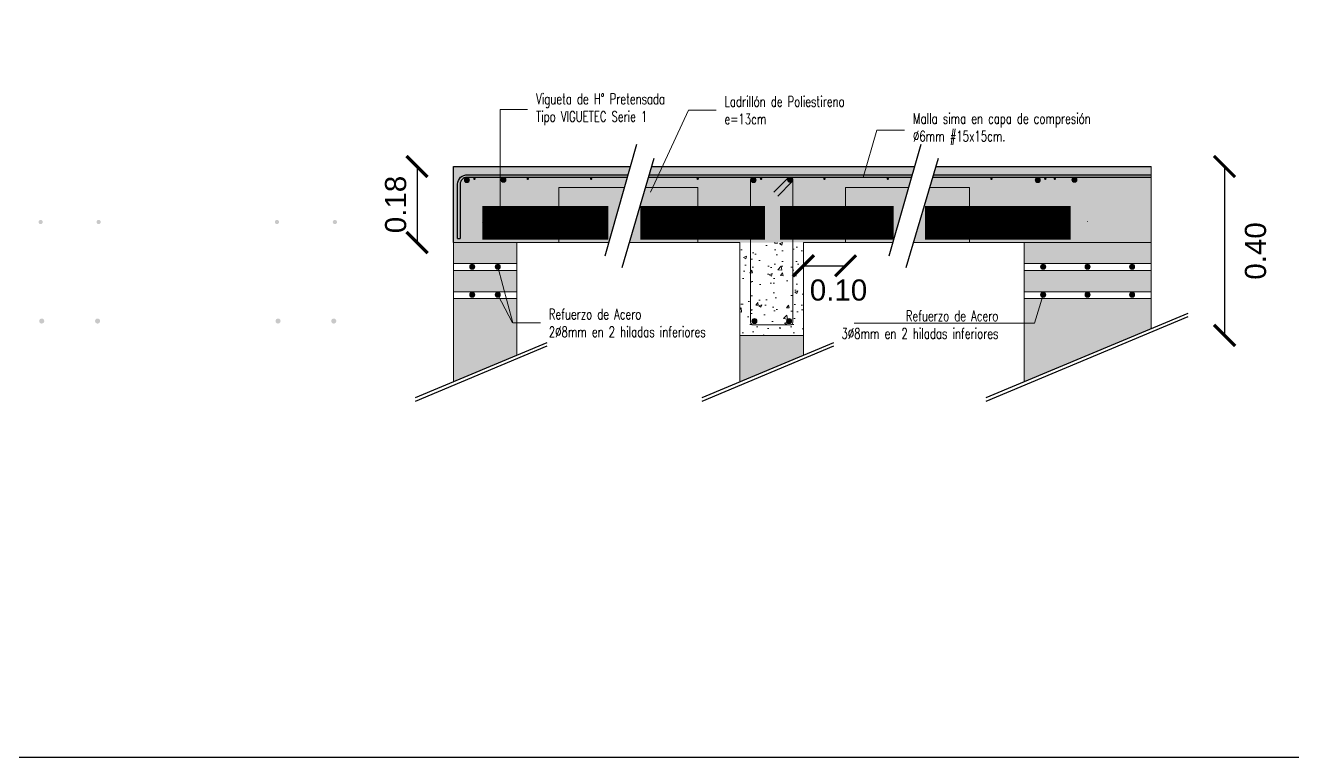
# Model space of a CAD drawing. Header units: millimetres. Extents: x 141 to 475, y -20 to 129.
# Drawn here: x 338.231 to 341.231, y -6.7 to -4.966 of the extents above; entities that cross this region are included whole.
import ezdxf
from ezdxf import colors
from ezdxf.entities.mleader import LeaderData, LeaderLine
from ezdxf.math import Vec2, Vec3

# ---------------------------------------------------------------- set-up
doc = ezdxf.new("R2010")
doc.units = ezdxf.units.MM
doc.header["$LTSCALE"] = 0.1
doc.header["$MEASUREMENT"] = 0
doc.header["$PDMODE"] = 3
doc.header["$PDSIZE"] = 0.1
doc.layers.get('DEFPOINTS').update_dxf_attribs({"color": 1})
for name, color, linetype, lineweight in [('ARM_LONGITUDINAL_Ø10', 10, 'Continuous', 9), ('ARM_LONGITUDINAL_Ø12', 10, 'Continuous', 9), ('ARM_TRANSVERSAL_Ø6', 10, 'Continuous', 9), ('CONT_MURO', 3, 'Continuous', 0), ('referencias', 1, 'Continuous', 5), ('SOMBRA', 1, 'Continuous', 0), ('VIG_CARAS', 4, 'Continuous', 9)]:
    doc.layers.add(name, color=color, linetype=linetype, lineweight=lineweight)
for name, color, linetype in [('armadura', 10, 'Continuous'), ('CONTORNO VIGA', 4, 'Continuous'), ('Cotas', 1, 'Continuous'), ('LOSA', 2, 'Continuous')]:
    doc.layers.add(name, color=color, linetype=linetype)
doc.styles.add('Arial20', font='arial.ttf', dxfattribs={"height": 0.2})
doc.styles.add('COTAS', font='ROMANS.shx', dxfattribs={"width": 0.7})
doc.styles.get("Standard").update_dxf_attribs({"font": 'arial.ttf'})
doc.dimstyles.new('COTA-1-100', dxfattribs={"dimtxt": 0.2, "dimasz": 0.12, "dimexe": 0.012, "dimexo": 0.15, "dimgap": 0.025, "dimtad": 1, "dimzin": 0, "dimdsep": 46, "dimtxsty": 'Arial20', "dimblk1": 'ARCHTICK', "dimblk2": 'ARCHTICK', "dimsah": 1, "dimcen": 0.09, "dimclrd": 256, "dimclre": 256, "dimclrt": 256, "dimazin": 0, "dimtfac": 1, "dimtofl": 0, "dimtmove": 2, "dimatfit": 3, "dimldrblk": 'ARCHTICK', "dimfxl": 1, "dimtolj": 1, "dimtzin": 0, "dimarcsym": 0})

# ---------------------------------------------------------------- blocks, each defined once
blk = doc.blocks.new('1')
at = {"layer": 'ARM_TRANSVERSAL_Ø6'}
for p, q in [((436.284, 23.781), (436.281, 23.769)), ((436.281, 23.769), (436.281, 22.083)), ((436.291, 23.791), (436.284, 23.781)), ((436.301, 23.798), (436.291, 23.791)), ((436.313, 23.801), (436.301, 23.798)), ((436.745, 23.801), (436.313, 23.801)), ((436.727, 23.791), (436.557, 23.621)), ((436.602, 23.576), (436.772, 23.746)), ((436.732, 23.795), (436.727, 23.791)), ((436.737, 23.798), (436.732, 23.795)), ((436.743, 23.8), (436.737, 23.798)), ((436.749, 23.801), (436.743, 23.8)), ((436.756, 23.8), (436.749, 23.801)), ((436.756, 23.8), (436.749, 23.801)), ((436.762, 23.798), (436.756, 23.8)), ((436.762, 23.798), (436.756, 23.8)), ((436.767, 23.795), (436.762, 23.798)), ((436.767, 23.795), (436.762, 23.798)), ((436.772, 23.791), (436.767, 23.795)), ((436.772, 23.791), (436.767, 23.795)), ((436.776, 23.786), (436.772, 23.791)), ((436.776, 23.786), (436.772, 23.791)), ((436.772, 23.746), (436.776, 23.751)), ((436.779, 23.781), (436.776, 23.786)), ((436.779, 23.781), (436.776, 23.786)), ((436.776, 23.751), (436.779, 23.756)), ((436.781, 23.775), (436.779, 23.781)), ((436.781, 23.775), (436.779, 23.781)), ((436.779, 23.756), (436.781, 23.762)), ((436.781, 23.769), (436.781, 23.775)), ((436.781, 23.762), (436.781, 23.769)), ((436.781, 22.083), (436.781, 23.769)), ((436.281, 22.083), (436.284, 22.07)), ((436.284, 22.07), (436.291, 22.06)), ((436.291, 22.06), (436.301, 22.053)), ((436.301, 22.053), (436.313, 22.051)), ((436.313, 22.051), (436.749, 22.051)), ((436.749, 22.051), (436.762, 22.053)), ((436.762, 22.053), (436.772, 22.06)), ((436.772, 22.06), (436.779, 22.07)), ((436.779, 22.07), (436.781, 22.083))]:
    blk.add_line(p, q, dxfattribs=at)
blk = doc.blocks.new('_None')
blk = doc.blocks.new('_ARCHTICK')
at = {"color": 0, "linetype": 'ByBlock', "const_width": 0.15}
blk.add_lwpolyline([(-0.5, -0.5), (0.5, 0.5)], dxfattribs=at)
blk = doc.blocks.new('*D373')
at = {"layer": 'Cotas', "lineweight": -2, "transparency": 16777216}
blk.add_line((340.0726, -5.5354), (340.1726, -5.5354), dxfattribs=at)
at = {"layer": 'DEFPOINTS', "color": 0, "transparency": 16777216}
for p in [(340.0726, -5.4803), (340.1726, -5.4803), (340.1726, -5.5354)]:
    blk.add_point(p, dxfattribs=at)
at = {"layer": 'Cotas', "lineweight": -2, "transparency": 16777216, "xscale": 0.05, "yscale": 0.05, "zscale": 0.05, "rotation": 180}
blk.add_blockref('_ARCHTICK', (340.0726, -5.5354), dxfattribs=at)
at = {"layer": 'Cotas', "lineweight": -2, "transparency": 16777216, "xscale": 0.05, "yscale": 0.05, "zscale": 0.05}
blk.add_blockref('_ARCHTICK', (340.1726, -5.5354), dxfattribs=at)
at = {"layer": 'Cotas', "color": 2, "transparency": 16777216, "insert": (340.1558, -5.5931), "char_height": 0.05, "attachment_point": 5}
blk.add_mtext('\\A1;0.10', dxfattribs=at)
blk = doc.blocks.new('*D374')
at = {"layer": 'Cotas', "lineweight": -2, "transparency": 16777216}
blk.add_line((339.1582, -5.3003), (339.1582, -5.4803), dxfattribs=at)
at = {"layer": 'DEFPOINTS', "color": 0, "transparency": 16777216}
for p in [(339.2441, -5.3003), (339.1582, -5.4803), (339.2441, -5.4803)]:
    blk.add_point(p, dxfattribs=at)
at = {"layer": 'Cotas', "lineweight": -2, "transparency": 16777216, "xscale": 0.05, "yscale": 0.05, "zscale": 0.05}
for p, rotation in [((339.1582, -5.3003), 90), ((339.1582, -5.4803), 270)]:
    blk.add_blockref('_ARCHTICK', p, dxfattribs=dict(at, rotation=rotation))
at = {"layer": 'Cotas', "color": 2, "transparency": 16777216, "insert": (339.1077, -5.3903), "char_height": 0.05, "attachment_point": 5, "rotation": 90}
blk.add_mtext('\\A1;0.18', dxfattribs=at)
blk = doc.blocks.new('*D375')
at = {"layer": 'Cotas', "lineweight": -2, "transparency": 16777216}
blk.add_line((341.0696, -5.3003), (341.0696, -5.7003), dxfattribs=at)
at = {"layer": 'DEFPOINTS', "color": 0, "transparency": 16777216}
for p in [(340.9426, -5.3003), (340.9426, -5.7003), (341.0696, -5.7003)]:
    blk.add_point(p, dxfattribs=at)
at = {"layer": 'Cotas', "lineweight": -2, "transparency": 16777216, "xscale": 0.05, "yscale": 0.05, "zscale": 0.05}
for p, rotation in [((341.0696, -5.3003), 90), ((341.0696, -5.7003), 270)]:
    blk.add_blockref('_ARCHTICK', p, dxfattribs=dict(at, rotation=rotation))
at = {"layer": 'Cotas', "color": 2, "transparency": 16777216, "insert": (341.1431, -5.5003), "char_height": 0.05, "attachment_point": 5, "rotation": 90}
blk.add_mtext('\\A1;0.40', dxfattribs=at)

msp = doc.modelspace()

# ---------------------------------------------------------------- hatches: boundary and pattern name
at = {"layer": 'armadura'}
for points in [[(339.2702, -5.3323, 1), (339.2822, -5.3323, 1)], [(339.297, -5.3294, -1), (339.291, -5.3294, -1)], [(339.3687, -5.3318, 0.299189), (339.3651, -5.3263), (339.3604, -5.3263, 0.299189), (339.3567, -5.3318, 1)], [(339.4233, -5.3294, -1), (339.4173, -5.3294, -1)], [(339.5733, -5.3294, -1), (339.5673, -5.3294, -1)], [(339.8255, -5.3294, -1), (339.8195, -5.3294, -1)], [(339.9487, -5.3323, 1), (339.9607, -5.3323, 1)], [(339.9755, -5.3294, -1), (339.9695, -5.3294, -1)], [(340.0472, -5.3318, 0.299189), (340.0436, -5.3263), (340.0389, -5.3263, 0.299189), (340.0352, -5.3318, 1)], [(340.1255, -5.3294, -1), (340.1195, -5.3294, -1)], [(340.2755, -5.3294, -1), (340.2695, -5.3294, -1)], [(340.5208, -5.3294, -1), (340.5148, -5.3294, -1)], [(340.6215, -5.3323, 1), (340.6335, -5.3323, 1)], [(340.6483, -5.3294, -1), (340.6423, -5.3294, -1)], [(340.6708, -5.3294, -1), (340.6648, -5.3294, -1)], [(340.7201, -5.3318, 0.299189), (340.7164, -5.3263), (340.7117, -5.3263, 0.299189), (340.7081, -5.3318, 1)], [(339.295, -5.5376, 1), (339.283, -5.5376, 1)], [(339.3433, -5.5376, 1), (339.3553, -5.5376, 1)], [(340.6463, -5.5376, 1), (340.6343, -5.5376, 1)], [(340.7395, -5.5376, 1), (340.7515, -5.5376, 1)], [(340.8446, -5.5376, -1), (340.8566, -5.5376, -1)], [(339.295, -5.604, 1), (339.283, -5.604, 1)], [(339.3433, -5.604, 1), (339.3553, -5.604, 1)], [(340.6463, -5.604, 1), (340.6343, -5.604, 1)], [(340.7395, -5.604, 1), (340.7515, -5.604, 1)], [(340.8446, -5.604, -1), (340.8566, -5.604, -1)], [(339.9506, -5.6662, 1), (339.9626, -5.6662, 1)], [(340.0327, -5.6662, 1), (340.0447, -5.6662, 1)]]:
    msp.add_hatch(color=256, dxfattribs=at).paths.add_polyline_path(points)
at = {"layer": 'SOMBRA'}
h = msp.add_hatch(dxfattribs=at)
h.set_pattern_fill('AR-CONC', color=256, scale=0.0004)
h.set_pattern_definition([(50, (301.635775, -21.57774), (0.07287387, -0.00637563), [0.00762, -0.08382]), (355, (301.635775, -21.57774), (-0.01409737, 0.07642274), [0.006096, -0.06705623]), (100.45144, (301.64185, -21.57827), (0.0587765, 0.0700471), [0.006476, -0.0712361]), (46.1842, (301.635775, -21.55742), (0.10843162, -0.01681693), [0.01143, -0.12573]), (96.63556, (301.64481, -21.55882), (0.09496165, 0.09897045), [0.009714, -0.10685424]), (351.18415, (301.63578, -21.55742), (0.09496165, 0.09897045), [0.009144, -0.1005839]), (21, (301.645935, -21.5625), (0.06064576, -0.04090608), [0.00762, -0.08382]), (326, (301.645935, -21.5625), (0.02472081, 0.07367519), [0.006096, -0.067056]), (71.45144, (301.65099, -21.56591), (0.08536657, 0.03276911), [0.006476, -0.07123598]), (37.5, (301.635775, -21.577738), (0.001235441, 0.033822016), [0, -0.0662432, 0, -0.068072, 0, -0.06731]), (7.5, (301.635775, -21.57774), (0.026727865, 0.04007223), [0, -0.0388112, 0, -0.0647192, 0, -0.025654]), (327.5, (301.61312, -21.577738), (0.054236238, -0.002291498), [0, -0.0254, 0, -0.079248, 0, -0.105156]), (317.5, (301.60296, -21.57774), (0.05925167, 0.010170596), [0, -0.03302, 0, -0.0526288, 0, -0.074676])])
h.paths.add_polyline_path([(339.6638, -5.2999), (339.2441, -5.3003), (339.2441, -5.4803), (339.3941, -5.4803), (339.3941, -5.4803), (339.6125, -5.4799)])
edge = h.paths.add_edge_path()
edge.add_arc((337.5948, -5.4318), 0.005, 0, 360)
edge = h.paths.add_edge_path()
edge.add_arc((337.732, -5.4318), 0.005, 0, 360)
edge = h.paths.add_edge_path()
edge.add_arc((337.5973, -5.6662), 0.006, 0, 360)
edge = h.paths.add_edge_path()
edge.add_arc((337.7294, -5.6662), 0.006, 0, 360)
h = msp.add_hatch(dxfattribs=at)
h.set_pattern_fill('AR-CONC', color=256, scale=0.0004)
h.set_pattern_definition([(50, (302.308257, -21.57774), (0.07287387, -0.00637563), [0.00762, -0.08382]), (355, (302.30826, -21.57774), (-0.01409737, 0.07642274), [0.006096, -0.06705623]), (100.45144, (302.31433, -21.57827), (0.0587765, 0.0700471), [0.006476, -0.0712361]), (46.1842, (302.30826, -21.55742), (0.10843162, -0.01681693), [0.01143, -0.12573]), (96.63556, (302.31729, -21.55882), (0.09496165, 0.09897045), [0.009714, -0.10685424]), (351.18415, (302.30826, -21.55742), (0.09496165, 0.09897045), [0.009144, -0.1005839]), (21, (302.318417, -21.5625), (0.06064576, -0.04090608), [0.00762, -0.08382]), (326, (302.31842, -21.5625), (0.02472081, 0.07367519), [0.006096, -0.067056]), (71.45144, (302.32347, -21.56591), (0.08536657, 0.03276911), [0.006476, -0.07123598]), (37.5, (302.308257, -21.577738), (0.001235441, 0.033822016), [0, -0.0662432, 0, -0.068072, 0, -0.06731]), (7.5, (302.308257, -21.57774), (0.026727865, 0.04007223), [0, -0.0388112, 0, -0.0647192, 0, -0.025654]), (327.5, (302.2856, -21.577738), (0.054236238, -0.002291498), [0, -0.0254, 0, -0.079248, 0, -0.105156]), (317.5, (302.27544, -21.57774), (0.05925167, 0.010170596), [0, -0.03302, 0, -0.0526288, 0, -0.074676])])
h.paths.add_polyline_path([(340.3363, -5.2999), (339.713, -5.3007), (339.6617, -5.4807), (340.285, -5.4799)])
edge = h.paths.add_edge_path()
edge.add_arc((338.2672, -5.4318), 0.005, 0, 360)
edge = h.paths.add_edge_path()
edge.add_arc((338.4044, -5.4318), 0.005, 0, 360)
edge = h.paths.add_edge_path()
edge.add_arc((338.2698, -5.6662), 0.006, 0, 360)
edge = h.paths.add_edge_path()
edge.add_arc((338.4019, -5.6662), 0.006, 0, 360)
h = msp.add_hatch(dxfattribs=at)
h.set_pattern_fill('AR-CONC', color=256, scale=0.0004)
h.set_pattern_definition([(50, (302.86754, -21.57774), (0.07287387, -0.00637563), [0.00762, -0.08382]), (355, (302.86754, -21.57774), (-0.01409737, 0.07642274), [0.006096, -0.06705623]), (100.45144, (302.87361, -21.57827), (0.0587765, 0.0700471), [0.006476, -0.0712361]), (46.1842, (302.86754, -21.55742), (0.10843162, -0.01681693), [0.01143, -0.12573]), (96.63556, (302.87658, -21.55882), (0.09496165, 0.09897045), [0.009714, -0.10685424]), (351.18415, (302.86754, -21.55742), (0.09496165, 0.09897045), [0.009144, -0.1005839]), (21, (302.8777, -21.5625), (0.06064576, -0.04090608), [0.00762, -0.08382]), (326, (302.8777, -21.5625), (0.02472081, 0.07367519), [0.006096, -0.067056]), (71.45144, (302.88275, -21.56591), (0.08536657, 0.03276911), [0.006476, -0.07123598]), (37.5, (302.86754, -21.577738), (0.001235441, 0.033822016), [0, -0.0662432, 0, -0.068072, 0, -0.06731]), (7.5, (302.86754, -21.57774), (0.026727865, 0.04007223), [0, -0.0388112, 0, -0.0647192, 0, -0.025654]), (327.5, (302.844883, -21.577738), (0.054236238, -0.002291498), [0, -0.0254, 0, -0.079248, 0, -0.105156]), (317.5, (302.834723, -21.57774), (0.05925167, 0.010170596), [0, -0.03302, 0, -0.0526288, 0, -0.074676])])
h.paths.add_polyline_path([(340.8955, -5.3003), (340.3855, -5.3007), (340.3342, -5.4807), (340.8955, -5.4803)])
edge = h.paths.add_edge_path()
edge.add_arc((338.8265, -5.4318), 0.005, 0, 360)
edge = h.paths.add_edge_path()
edge.add_arc((338.9637, -5.4318), 0.005, 0, 360)
edge = h.paths.add_edge_path()
edge.add_arc((338.8291, -5.6662), 0.006, 0, 360)
edge = h.paths.add_edge_path()
edge.add_arc((338.9611, -5.6662), 0.006, 0, 360)
at = {"layer": 'SOMBRA', "true_color": 0xc7c8ca}
h = msp.add_hatch(color=9, dxfattribs=at)
h.dxf.hatch_style = 1
h.paths.add_polyline_path([(339.6494, -5.3503), (339.4941, -5.3503), (339.4941, -5.4803), (339.6124, -5.4803)])
h.paths.add_polyline_path([(339.8226, -5.3503), (339.6992, -5.3503), (339.6615, -5.4806), (339.8226, -5.4803)])
h.paths.add_polyline_path([(340.3219, -5.3503), (340.1726, -5.3503), (340.1726, -5.4803), (340.2849, -5.4803)])
h.paths.add_polyline_path([(340.4655, -5.3503), (340.3717, -5.3503), (340.3335, -5.4803), (340.4655, -5.4803)])
at = {"layer": 'SOMBRA'}
h = msp.add_hatch(dxfattribs=at)
h.set_pattern_fill('AR-CONC', color=256, scale=0.0004)
h.set_pattern_definition([(50, (303.97006, -21.57774), (0.07287387, -0.00637563), [0.00762, -0.08382]), (355, (303.97006, -21.57774), (-0.01409737, 0.07642274), [0.006096, -0.06705623]), (100.45144, (303.97613, -21.57827), (0.0587765, 0.0700471), [0.006476, -0.0712361]), (46.1842, (303.97006, -21.55742), (0.10843162, -0.01681693), [0.01143, -0.12573]), (96.63556, (303.97909, -21.55882), (0.09496165, 0.09897045), [0.009714, -0.10685424]), (351.18415, (303.97006, -21.55742), (0.09496165, 0.09897045), [0.009144, -0.1005839]), (21, (303.98022, -21.5625), (0.06064576, -0.04090608), [0.00762, -0.08382]), (326, (303.98022, -21.5625), (0.02472081, 0.07367519), [0.006096, -0.067056]), (71.45144, (303.98527, -21.56591), (0.08536657, 0.03276911), [0.006476, -0.07123598]), (37.5, (303.970058, -21.577738), (0.001235441, 0.033822016), [0, -0.0662432, 0, -0.068072, 0, -0.06731]), (7.5, (303.970058, -21.57774), (0.026727865, 0.04007223), [0, -0.0388112, 0, -0.0647192, 0, -0.025654]), (327.5, (303.9474, -21.577738), (0.054236238, -0.002291498), [0, -0.0254, 0, -0.079248, 0, -0.105156]), (317.5, (303.93724, -21.57774), (0.05925167, 0.010170596), [0, -0.03302, 0, -0.0526288, 0, -0.074676])])
h.paths.add_polyline_path([(340.0726, -5.4803), (339.9226, -5.4803), (339.9226, -5.7003), (340.0726, -5.7003)])
edge = h.paths.add_edge_path()
edge.add_arc((339.9291, -5.4318), 0.005, 0, 360)
edge = h.paths.add_edge_path()
edge.add_arc((340.0662, -5.4318), 0.005, 0, 360)
edge = h.paths.add_edge_path(flags=16)
edge.add_arc((339.9316, -5.6662), 0.006, 0, 360)
edge = h.paths.add_edge_path(flags=16)
edge.add_arc((340.0637, -5.6662), 0.006, 0, 360)
at = {"layer": 'SOMBRA', "true_color": 0xf8991e, "transparency": 33554559}
h = msp.add_hatch(color=30, dxfattribs=at)
h.dxf.hatch_style = 1
h.paths.add_polyline_path([(339.2441, -5.4803), (339.2441, -5.5303), (339.3941, -5.5303), (339.3941, -5.4803)])
h.paths.add_polyline_path([(339.2441, -5.8103), (339.3941, -5.7474), (339.3941, -5.6132), (339.2441, -5.6132)])
h = msp.add_hatch(color=30, dxfattribs=at)
h.dxf.hatch_style = 1
h.paths.add_polyline_path([(340.5955, -5.6715), (340.6195, -5.6715), (340.6375, -5.6132), (340.5955, -5.6132)])
h.paths.add_polyline_path([(340.6195, -5.6715), (340.5955, -5.6715), (340.5955, -5.8103), (340.8955, -5.6845), (340.8955, -5.6132), (340.6375, -5.6132)])
h.paths.add_polyline_path([(340.5955, -5.4803), (340.5955, -5.5303), (340.8955, -5.5303), (340.8955, -5.4803)])
h = msp.add_hatch(color=30, dxfattribs=at)
h.dxf.hatch_style = 1
h.paths.add_polyline_path([(339.3941, -5.5467), (339.2441, -5.5467), (339.2441, -5.5967), (339.3941, -5.5967)])
h = msp.add_hatch(color=30, dxfattribs=at)
h.dxf.hatch_style = 1
h.paths.add_polyline_path([(340.8955, -5.5467), (340.5955, -5.5467), (340.5955, -5.5967), (340.8955, -5.5967)])
h = msp.add_hatch(color=30, dxfattribs=at)
h.dxf.hatch_style = 1
h.paths.add_polyline_path([(340.0726, -5.7003), (339.9226, -5.7003), (339.9226, -5.8103), (340.0726, -5.7474)])

# ---------------------------------------------------------------- linework, layer by layer
msp.add_line((339.3126, -5.4336), (339.3126, -5.4336))
at = {"color": 1, "linetype": 'Continuous'}
for p, q in [((340.9825, -5.648), (340.5047, -5.8483)), ((340.9825, -5.6564), (340.5047, -5.8568)), ((339.4654, -5.7175), (339.1534, -5.8483)), ((339.4654, -5.7259), (339.1534, -5.8568)), ((340.1439, -5.7175), (339.8319, -5.8483)), ((340.1439, -5.7259), (339.8319, -5.8568))]:
    msp.add_line(p, q, dxfattribs=at)
msp.add_lwpolyline([(336.6842, 3.7541), (343.5864, 3.7541), (343.5864, -6.6998), (336.6842, -6.6998)], close=True)
for points in [[(339.6033, -5.5122), (339.6787, -5.2475)], [(340.2758, -5.5122), (340.3512, -5.2475)], [(339.6437, -5.5392), (339.7198, -5.2805)], [(340.3162, -5.5392), (340.3923, -5.2805)]]:
    msp.add_lwpolyline(points, dxfattribs=at)
at = {"layer": 'ARM_LONGITUDINAL_Ø10'}
for centre in [(339.2762, -5.3323), (339.3627, -5.3318), (339.9547, -5.3323), (340.0412, -5.3318), (340.6275, -5.3323), (340.7141, -5.3318), (339.289, -5.5376), (339.3493, -5.5376), (340.6403, -5.5376), (340.7455, -5.5376), (340.8506, -5.5376), (339.289, -5.604), (339.3493, -5.604), (340.6403, -5.604), (340.7455, -5.604), (340.8506, -5.604)]:
    msp.add_circle(centre, 0.006, dxfattribs=at)
at = {"layer": 'ARM_LONGITUDINAL_Ø12'}
for centre in [(339.9566, -5.6662), (340.0387, -5.6662)]:
    msp.add_circle(centre, 0.006, dxfattribs=at)
at = {"layer": 'ARM_TRANSVERSAL_Ø6'}
for p, q in [((339.3941, -5.4317), (339.394, -5.4304)), ((340.0726, -5.4317), (340.0725, -5.4304)), ((340.7455, -5.4317), (340.7453, -5.4304))]:
    msp.add_line(p, q, dxfattribs=at)
at = {"layer": 'armadura'}
msp.add_line((339.2543, -5.4706), (339.2603, -5.4706), dxfattribs=at)
for points in [[(339.2543, -5.4706), (339.2543, -5.3418, -0.438274), (339.2778, -5.3203), (339.658, -5.3203)], [(339.6563, -5.3263), (339.2758, -5.3263, 0.414214), (339.2603, -5.3418), (339.2603, -5.4706)]]:
    msp.add_lwpolyline(points, format="xyb", dxfattribs=at)
for points in [[(340.3288, -5.3263), (339.7063, -5.3263)], [(339.7081, -5.3203), (340.3305, -5.3203)], [(340.8955, -5.3263), (340.3788, -5.3263)], [(340.3805, -5.3203), (340.8955, -5.3203)]]:
    msp.add_lwpolyline(points, dxfattribs=at)
at = {"layer": 'CONT_MURO'}
for p, q in [((339.4941, -5.4803), (339.4941, -5.3503)), ((339.4941, -5.3503), (339.6494, -5.3503)), ((339.6992, -5.3503), (339.8226, -5.3503)), ((339.8226, -5.4803), (339.8226, -5.3503)), ((340.1726, -5.3503), (340.3219, -5.3503)), ((340.1726, -5.4803), (340.1726, -5.3503)), ((340.3717, -5.3503), (340.4655, -5.3503)), ((340.4655, -5.4803), (340.4655, -5.3503)), ((339.2441, -5.8103), (339.2441, -5.4803)), ((339.3941, -5.4803), (339.3941, -5.7474)), ((340.8955, -5.4803), (340.8955, -5.6845)), ((339.2441, -5.5303), (339.3941, -5.5303)), ((339.2441, -5.5467), (339.3941, -5.5467)), ((340.5955, -5.5303), (340.8955, -5.5303)), ((340.5955, -5.5467), (340.8955, -5.5467)), ((339.2441, -5.5967), (339.3941, -5.5967)), ((340.5955, -5.5967), (340.8955, -5.5967)), ((339.2441, -5.6132), (339.3941, -5.6132)), ((339.2441, -5.6132), (339.3941, -5.6132)), ((340.5955, -5.6132), (340.7455, -5.6132)), ((340.5955, -5.6132), (340.8955, -5.6132)), ((339.9226, -5.8103), (339.9226, -5.7003)), ((340.0726, -5.7003), (340.0726, -5.7474)), ((340.5955, -5.8103), (340.5955, -5.7003))]:
    msp.add_line(p, q, dxfattribs=at)
msp.add_lwpolyline([(340.5955, -5.8103), (340.5955, -5.4803)], dxfattribs=at)
at = {"layer": 'CONTORNO VIGA'}
for p, q in [((339.2441, -5.4803), (339.2441, -5.3003)), ((339.2441, -5.3003), (339.6637, -5.3003)), ((339.7139, -5.3003), (340.3362, -5.3003)), ((340.3864, -5.3003), (340.8955, -5.3003))]:
    msp.add_line(p, q, dxfattribs=at)
at = {"layer": 'LOSA', "color": 116, "true_color": 0x136734, "transparency": 33554559, "const_width": 0.08}
for points in [[(339.3126, -5.4336), (339.6112, -5.4336)], [(339.6871, -5.4336), (339.9816, -5.4336)], [(340.017, -5.4336), (340.286, -5.4336)], [(340.3604, -5.4336), (340.7054, -5.4336)]]:
    msp.add_lwpolyline(points, dxfattribs=at)
at = {"layer": 'referencias'}
msp.add_line((339.3493, -5.6045), (339.3844, -5.6708), dxfattribs=at)
at = {"layer": 'VIG_CARAS'}
for p, q in [((340.8955, -5.3003), (340.8955, -5.4803)), ((339.3941, -5.4803), (339.2441, -5.4803)), ((339.3941, -5.4803), (339.6124, -5.4803)), ((339.661, -5.4803), (339.9226, -5.4803)), ((339.9226, -5.7003), (339.9226, -5.4803)), ((340.0726, -5.4803), (340.2849, -5.4803)), ((340.0726, -5.4803), (340.0726, -5.7003)), ((340.3335, -5.4803), (340.5955, -5.4803)), ((340.5955, -5.4803), (340.5955, -5.4803)), ((340.8955, -5.4803), (340.5955, -5.4803)), ((340.0726, -5.7003), (339.9226, -5.7003))]:
    msp.add_line(p, q, dxfattribs=at)

# ---------------------------------------------------------------- block references
at = {"xscale": 0.2, "yscale": 0.2, "zscale": 0.2}
msp.add_blockref('1', (252.6914, -10.0854), dxfattribs=at)

# ---------------------------------------------------------------- dimensions: what is measured, and where the dimension line sits
at = {"layer": 'Cotas'}
dim = msp.add_linear_dim(base=(339.1582, -5.4803), p1=(339.2441, -5.3003), p2=(339.2441, -5.4803), angle=90, dimstyle='COTA-1-100', override={"dimtxt": 0.05, "dimasz": 0.05, "dimexe": 0, "dimexo": 0.8, "dimtxsty": 'Standard', "dimse1": 1, "dimse2": 1, "dimclrt": 2}, dxfattribs=at)
dim.commit()
dim.dimension.update_dxf_attribs({"geometry": '*D374', "text_midpoint": (339.1077, -5.3903)})
for base, p1, p2, angle, picture, middle, dimtype in [((341.0696, -5.7003), (340.9426, -5.3003), (340.9426, -5.7003), 90, '*D375', (341.1431, -5.5003), 160), ((340.1726, -5.5354), (340.0726, -5.4803), (340.1726, -5.4803), 360, '*D373', (340.1558, -5.5931), 161)]:
    dim = msp.add_linear_dim(base=base, p1=p1, p2=p2, angle=angle, dimstyle='COTA-1-100', override={"dimtxt": 0.05, "dimasz": 0.05, "dimexe": 0, "dimexo": 0.8, "dimtxsty": 'Standard', "dimse1": 1, "dimse2": 1, "dimclrt": 2}, dxfattribs=at)
    dim.commit()
    dim.dimension.update_dxf_attribs({"geometry": picture, "text_midpoint": middle, "dimtype": dimtype})

# ---------------------------------------------------------------- leaders
at = {"layer": 'referencias'}
ml = msp.add_multileader_mtext('Standard', dxfattribs=at)
ml.set_content('{\\C256;Vigueta de H° Pretensada\\PTipo VIGUETEC Serie 1}', color=2, style='COTAS')
ml.set_leader_properties(color=256, linetype='ByLayer', lineweight=-1)
ml.set_arrow_properties(name='NONE')
ml.build(insert=Vec2(0, 0))
ml.multileader.update_dxf_attribs({"text_left_attachment_type": 2, "text_right_attachment_type": 6, "dogleg_length": 0.01, "arrow_head_size": 0.01})
ctx = ml.context
ctx.base_point, ctx.char_height, ctx.arrow_head_size, ctx.landing_gap_size, ctx.plane_origin = Vec3(339.42, -5.1653), 0.025, 0.01, 0.02, Vec3(339.7895, -5.1208)
ctx.left_attachment, ctx.right_attachment = 2, 6
notes = []
notes.append((ctx, [(0, (1, 1, 0), (339.3547, -5.1653), (1, 0), 0.0653, [(0, [(339.3546, -5.4068)], 0, [])])]))
ctx.mtext.insert, ctx.mtext.flow_direction = Vec3(339.44, -5.1278), 5
ml = msp.add_multileader_mtext('Standard', dxfattribs=at)
ml.set_content('{\\C256;Ladrillón de Poliestireno\\Pe=13cm}', color=2, style='COTAS')
ml.set_leader_properties(color=256, linetype='ByLayer', lineweight=-1)
ml.set_arrow_properties(name='NONE')
ml.build(insert=Vec2(0, 0))
ml.multileader.update_dxf_attribs({"text_left_attachment_type": 2, "text_right_attachment_type": 6, "dogleg_length": 0.01, "arrow_head_size": 0.01})
ctx = ml.context
ctx.base_point, ctx.char_height, ctx.arrow_head_size, ctx.landing_gap_size, ctx.plane_origin = Vec3(339.866, -5.1671), 0.025, 0.01, 0.02, Vec3(340.1556, -5.0491)
ctx.left_attachment, ctx.right_attachment = 2, 6
notes.append((ctx, [(0, (1, 1, 0), (339.8007, -5.1671), (1, 0), 0.0653, [(0, [(339.7108, -5.3609)], 0, [])])]))
ctx.mtext.insert, ctx.mtext.flow_direction = Vec3(339.886, -5.1338), 5
ml = msp.add_multileader_mtext('Standard', dxfattribs=at)
ml.set_content('{\\C256;Malla sima en capa de compresión\\P%%C6mm #15x15cm.}', color=2, style='COTAS')
ml.set_leader_properties(color=256, linetype='ByLayer', lineweight=-1)
ml.set_arrow_properties(name='NONE')
ml.build(insert=Vec2(0, 0))
ml.multileader.update_dxf_attribs({"text_left_attachment_type": 2, "text_right_attachment_type": 6, "dogleg_length": 0.01, "arrow_head_size": 0.01})
ctx = ml.context
ctx.base_point, ctx.char_height, ctx.arrow_head_size, ctx.landing_gap_size, ctx.plane_origin = Vec3(340.3121, -5.2142), 0.025, 0.01, 0.02, Vec3(340.6592, -5.0146)
ctx.left_attachment, ctx.right_attachment = 2, 6
notes.append((ctx, [(0, (1, 1, 0), (340.2469, -5.2142), (1, 0), 0.0653, [(0, [(340.2144, -5.3263)], 0, [])])]))
ctx.mtext.insert, ctx.mtext.flow_direction = Vec3(340.3321, -5.1743), 5
ml = msp.add_multileader_mtext('Standard', dxfattribs=at)
ml.set_content('{\\C256;Refuerzo de Acero\\P2%%C8mm en 2 hiladas inferiores}', color=2, style='COTAS')
ml.set_leader_properties(color=256, linetype='ByLayer', lineweight=-1)
ml.set_arrow_properties(name='NONE')
ml.build(insert=Vec2(0, 0))
ml.multileader.update_dxf_attribs({"text_left_attachment_type": 2, "text_right_attachment_type": 6, "dogleg_length": 0.01, "arrow_head_size": 0.01})
ctx = ml.context
ctx.base_point, ctx.char_height, ctx.arrow_head_size, ctx.landing_gap_size, ctx.plane_origin = Vec3(339.4501, -5.6708), 0.025, 0.01, 0.02, Vec3(339.7941, -5.3273)
ctx.left_attachment, ctx.right_attachment = 2, 6
notes.append((ctx, [(0, (1, 1, 0), (339.3848, -5.6708), (1, 0), 0.0653, [(0, [(339.3493, -5.5376)], 0, [])])]))
ctx.mtext.insert, ctx.mtext.flow_direction = Vec3(339.4701, -5.6375), 5
ml = msp.add_multileader_mtext('Standard', dxfattribs=at)
ml.set_content('{\\C256;Refuerzo de Acero\\P3%%C8mm en 2 hiladas inferiores}', color=2, style='COTAS')
ml.set_leader_properties(color=256, linetype='ByLayer', lineweight=-1)
ml.set_arrow_properties(name='NONE')
ml.build(insert=Vec2(0, 0))
ml.multileader.update_dxf_attribs({"text_left_attachment_type": 2, "text_right_attachment_type": 6, "dogleg_length": 0.01, "arrow_head_size": 0.01})
ctx = ml.context
ctx.base_point, ctx.char_height, ctx.arrow_head_size, ctx.landing_gap_size, ctx.plane_origin = Vec3(340.0909, -5.6749), 0.025, 0.01, 0.02, Vec3(341.0851, -5.2923)
ctx.left_attachment, ctx.right_attachment, ctx.text_align_type = 2, 6, 2
notes.append((ctx, [(1, (1, 1, 0), (340.6195, -5.6715), (-1, 0), 0.0653, [(0, [(340.6403, -5.604)], 0, [])])]))
ctx.mtext.insert, ctx.mtext.alignment, ctx.mtext.flow_direction = Vec3(340.5342, -5.6415), 3, 5
for ctx, leaders in notes:
    for number, flags, end, landing, length, lines in leaders:
        leader = LeaderData()
        leader.index, (leader.has_last_leader_line, leader.has_dogleg_vector, leader.attachment_direction) = number, flags
        leader.last_leader_point, leader.dogleg_vector, leader.dogleg_length = Vec3(end), Vec3(landing), length
        for number, points, colour, breaks in lines:
            line = LeaderLine()
            line.index, line.vertices, line.color, line.breaks = number, Vec3.list(points), colors.encode_raw_color(colour), breaks
            leader.lines.append(line)
        ctx.leaders.append(leader)

doc.saveas('drawing.dxf')
